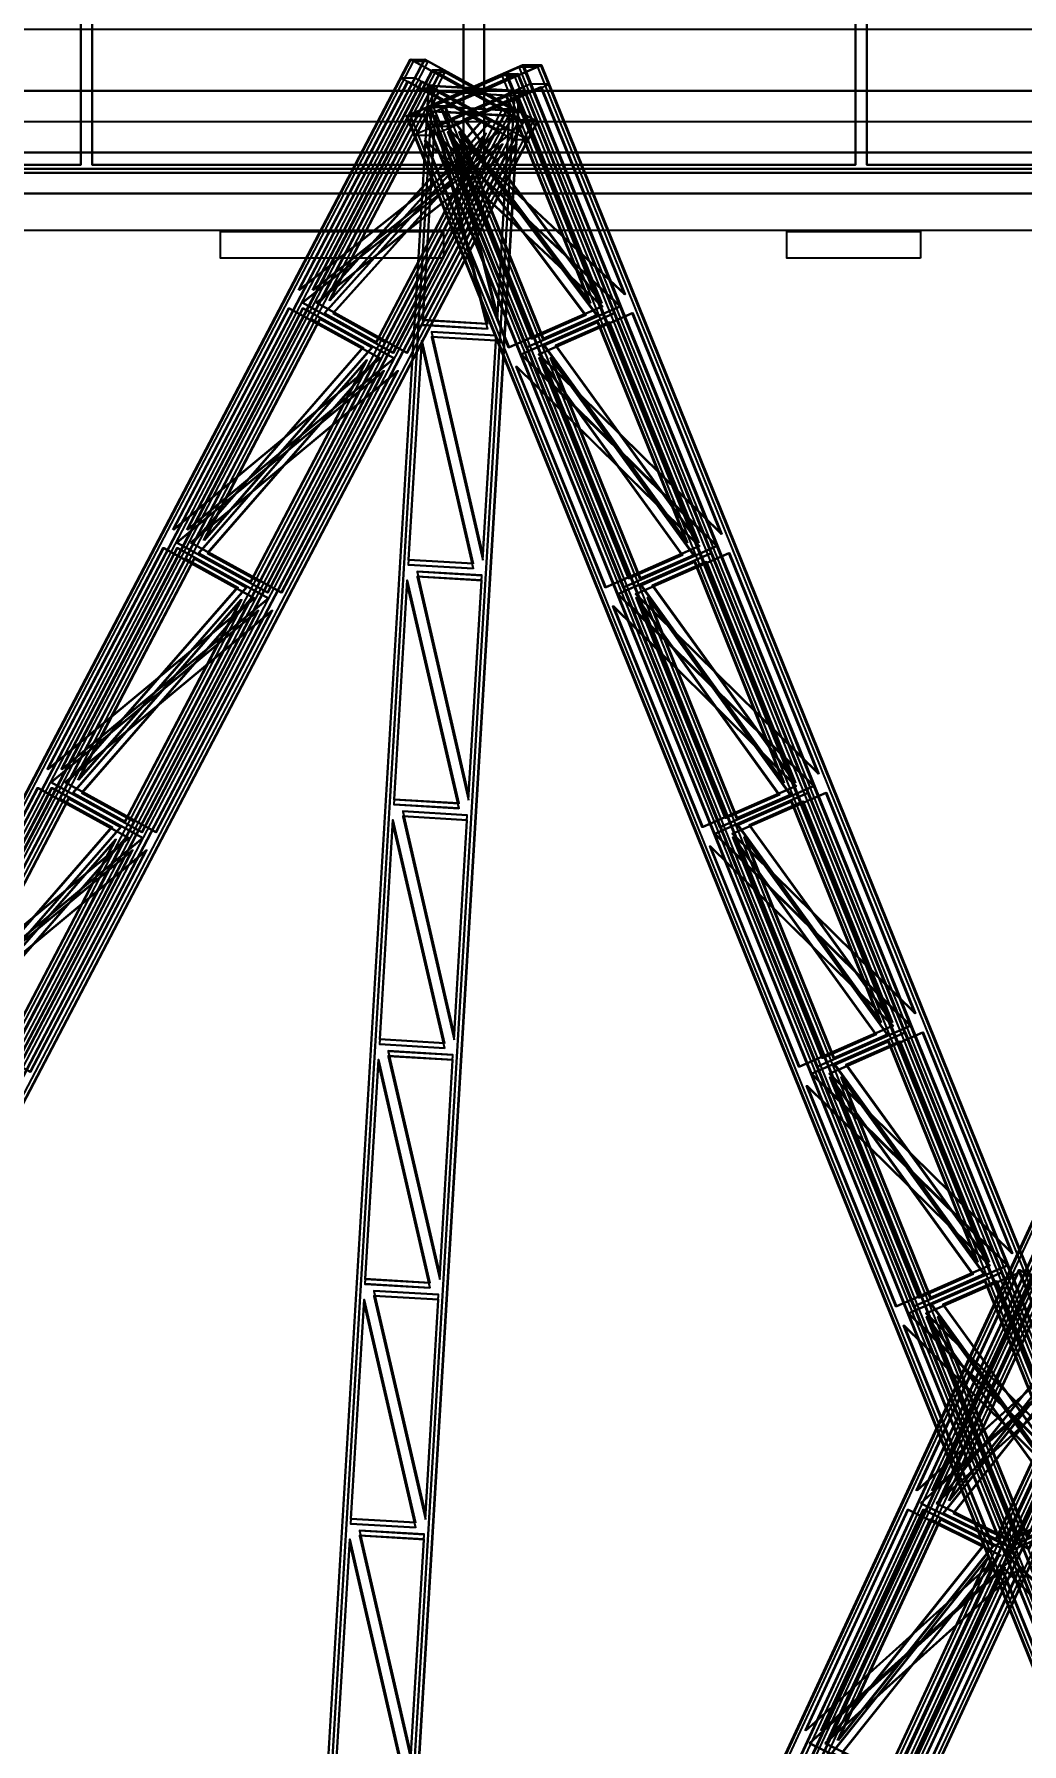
# Model space of a CAD drawing. Header units: millimetres. Extents: x -84906 to 117550, y -3000 to 338000.
# Drawn here: x -7790 to -2987, y 111956 to 120275 of the extents above; entities that cross this region are included whole.
import ezdxf

# ---------------------------------------------------------------- set-up
doc = ezdxf.new("R2010")
doc.units = ezdxf.units.MM
for name, color, linetype, lineweight in [('D-STR-DECK', 7, 'Continuous', 25), ('D-STR-DIM', 7, 'Continuous', 13), ('D-STR-STRC', 7, 'Continuous', 25)]:
    doc.layers.add(name, color=color, linetype=linetype, lineweight=lineweight)
doc.styles.add('OpenSansCondensed-Light', font='OpenSansCondensed-Light.ttf')
doc.styles.add('TOWER_UNICODE', font='Arial Unicode.ttf')
doc.dimstyles.new('EZDXF', dxfattribs={"dimtxt": 0.25, "dimasz": 0.175, "dimexe": 0.375, "dimexo": 0.125, "dimgap": 0.1, "dimtad": 1, "dimlfac": 100, "dimzin": 12, "dimdsep": 46, "dimtxsty": 'OpenSansCondensed-Light', "dimblk": 'ARCHTICK', "dimcen": 2.5, "dimazin": 3, "dimtfac": 0.5, "dimtmove": 2, "dimatfit": 3})

# ---------------------------------------------------------------- blocks, each defined once
blk = doc.blocks.new('_ARCHTICK')
at = {"color": 0, "linetype": 'BYBLOCK', "const_width": 0.15}
blk.add_lwpolyline([(-0.5, -0.5), (0.5, 0.5)], dxfattribs=at)

msp = doc.modelspace()

# ---------------------------------------------------------------- linework, layer by layer
at = {"layer": 'D-STR-DECK'}
for points in [[(-11014.6, 119500), (-11070, 120300), (11070, 120300), (11014.6, 119500)], [(-11014.6, 119500), (-11070, 120300), (11070, 120300), (11014.6, 119500)], [(-13297.5, 119700), (-13297.5, 120000), (13297.5, 120000), (13297.5, 119700)], [(-13297.5, 119700), (-13297.5, 120000), (13297.5, 120000), (13297.5, 119700)], [(-13297.5, 119700), (4700, 119700), (4700, 120000), (-13297.5, 120000)], [(-11014.6, 119500), (-11014.6, 119850), (11014.6, 119850), (11014.6, 119500)], [(-11014.6, 119500), (-11014.6, 119850), (11014.6, 119850), (11014.6, 119500)], [(-11014.6, 119320), (-11014.6, 119500), (11014.6, 119500), (11014.6, 119320)], [(-11014.6, 119320), (-11014.6, 119500), (11014.6, 119500), (11014.6, 119320)], [(-5799.3, 119185), (-6884.2, 119185), (-6884.2, 119315), (-5799.3, 119315)], [(-5799.3, 119185), (-6884.2, 119185), (-6884.2, 119315), (-5799.3, 119315)], [(-3479.6, 119185), (-4130.5, 119185), (-4130.5, 119315), (-3479.6, 119315)], [(-3479.6, 119185), (-4130.5, 119185), (-4130.5, 119315), (-3479.6, 119315)]]:
    msp.add_lwpolyline(points, close=True, dxfattribs=at)
at = {"layer": 'D-STR-STRC'}
for points in [[(-11303.4, 120400), (-11303.4, 119600), (11303.4, 119600), (11303.4, 120400)], [(11303.4, 120400), (11303.4, 119600), (-11303.4, 119600), (-11303.4, 120400)], [(-5701.7, 120400), (-5701.7, 120400), (-5701.7, 119600), (-5701.7, 119600)], [(-5701.7, 120400), (-5701.7, 120400), (-5701.7, 119600), (-5701.7, 119600)], [(-5601.7, 120400), (-5601.7, 120400), (-5601.7, 119600), (-5601.7, 119600)], [(-5601.7, 120400), (-5601.7, 120400), (-5601.7, 119600), (-5601.7, 119600)], [(-9392, 120360), (-9392, 119640), (-7563.1, 119640), (-7563.1, 120360)], [(-7563.1, 120360), (-7563.1, 119640), (-9392, 119640), (-9392, 120360)], [(-7508.1, 120360), (-7508.1, 119640), (-5701.7, 119640), (-5701.7, 120360)], [(-5701.7, 120360), (-5701.7, 119640), (-7508.1, 119640), (-7508.1, 120360)], [(-5601.7, 120360), (-5601.7, 119640), (-3795.3, 119640), (-3795.3, 120360)], [(-3795.3, 120360), (-3795.3, 119640), (-5601.7, 119640), (-5601.7, 120360)], [(-3740.3, 120360), (-3740.3, 119640), (-1911.4, 119640), (-1911.4, 120360)], [(-1911.4, 120360), (-1911.4, 119640), (-3740.3, 119640), (-3740.3, 120360)], [(-13294.4, 106151.5), (-12744.9, 105848.5), (-5412.7, 119848.5), (-5962.2, 120151.5)], [(-13290.9, 106151.5), (-12741.3, 105848.5), (-5409.1, 119848.5), (-5958.6, 120151.5)], [(-13226.5, 106151.5), (-12677, 105848.5), (-5344.8, 119848.5), (-5894.3, 120151.5)], [(-13222.9, 106151.5), (-12673.4, 105848.5), (-5341.2, 119848.5), (-5890.7, 120151.5)], [(-6811.4, 106138.2), (-6252.7, 105861.8), (239.3, 119861.8), (-319.5, 120138.2)], [(-6807.4, 106138.2), (-6248.7, 105861.8), (243.3, 119861.8), (-315.5, 120138.2)], [(-6735.3, 106138.2), (-6176.5, 105861.8), (315.5, 119861.8), (-243.3, 120138.2)], [(-6731.3, 106138.2), (-6172.5, 105861.8), (319.5, 119861.8), (-239.3, 120138.2)], [(-5962.2, 120151.5), (-5890.7, 120151.5), (-5873.6, 120142), (-5945, 120142)], [(-5962.2, 120151.5), (-5890.7, 120151.5), (-5341.2, 119848.5), (-5412.7, 119848.5)], [(-13187.7, 106099.4), (-12827.1, 105900.6), (-5494.9, 119900.6), (-5855.5, 120099.4)], [(-13184.1, 106099.4), (-12823.5, 105900.6), (-5491.3, 119900.6), (-5851.9, 120099.4)], [(-13144.4, 106099.4), (-12783.7, 105900.6), (-5451.5, 119900.6), (-5812.1, 120099.4)], [(-13140.8, 106099.4), (-12780.2, 105900.6), (-5447.9, 119900.6), (-5808.6, 120099.4)], [(-6701.6, 106090.7), (-6334.9, 105909.3), (157, 119909.3), (-209.7, 120090.7)], [(-6697.6, 106090.7), (-6330.9, 105909.3), (161, 119909.3), (-205.7, 120090.7)], [(-6653, 106090.7), (-6286.3, 105909.3), (205.7, 119909.3), (-161, 120090.7)], [(-6649, 106090.7), (-6282.3, 105909.3), (209.7, 119909.3), (-157, 120090.7)], [(-6008.4, 120063.4), (-5936.9, 120063.4), (-5387.3, 119760.5), (-5458.8, 119760.5)], [(237.1, 106124.2), (-328.3, 105875.8), (-5980, 119875.8), (-5414.6, 120124.2)], [(-5323.4, 120124.2), (-5414.6, 120124.2), (-5980, 119875.8), (-5888.8, 119875.8)], [(241.6, 106124.2), (-323.7, 105875.8), (-5975.4, 119875.8), (-5410.1, 120124.2)], [(323.7, 106124.2), (-241.6, 105875.8), (-5893.4, 119875.8), (-5328, 120124.2)], [(328.3, 106124.2), (-237.1, 105875.8), (-5888.8, 119875.8), (-5323.4, 120124.2)], [(155.6, 106081.5), (-215.4, 105918.5), (-5867.1, 119918.5), (-5496.1, 120081.5)], [(-5496.1, 120081.5), (-5436.3, 120081.5), (-5807.3, 119918.5), (-5867.1, 119918.5)], [(160.1, 106081.5), (-210.9, 105918.5), (-5862.6, 119918.5), (-5491.6, 120081.5)], [(-5808.6, 120099.4), (-5855.5, 120099.4), (-5838.3, 120089.9), (-5791.4, 120089.9)], [(-5808.6, 120099.4), (-5855.5, 120099.4), (-5494.9, 119900.6), (-5447.9, 119900.6)], [(210.9, 106081.5), (-160.1, 105918.5), (-5811.9, 119918.5), (-5440.8, 120081.5)], [(215.4, 106081.5), (-155.6, 105918.5), (-5807.3, 119918.5), (-5436.3, 120081.5)], [(-5496.1, 120081.5), (-5436.3, 120081.5), (-5453.9, 120073.7), (-5513.8, 120073.7)], [(-5323.4, 120124.2), (-5414.6, 120124.2), (-5432.3, 120116.4), (-5341.1, 120116.4)], [(-6272.4, 106000.1), (-6711.6, 106026.1), (-5871.3, 120026.1), (-5432.1, 120000.1)], [(-6272.4, 106000.1), (-6711.6, 106026.1), (-5871.3, 120026.1), (-5432.1, 120000.1)], [(-6272.4, 105998.2), (-6711.6, 106024.2), (-5871.3, 120024.2), (-5432.1, 119998.2)], [(-6272.4, 105998.2), (-6711.6, 106024.2), (-5871.3, 120024.2), (-5432.1, 119998.2)], [(-6272.4, 105975.8), (-6711.6, 106001.8), (-5871.3, 120001.8), (-5432.1, 119975.8)], [(-6272.4, 105975.8), (-6711.6, 106001.8), (-5871.3, 120001.8), (-5432.1, 119975.8)], [(-6272.4, 105973.9), (-6711.6, 105999.9), (-5871.3, 119999.9), (-5432.1, 119973.9)], [(-6272.4, 105973.9), (-6711.6, 105999.9), (-5871.3, 119999.9), (-5432.1, 119973.9)], [(-6505.4, 119029.7), (-5974, 120044.4), (-5531.8, 119800.7)], [(-6501.9, 119029.7), (-5970.4, 120044.4), (-5528.2, 119800.7)], [(-6437.5, 119029.7), (-5906.1, 120044.4), (-5463.9, 119800.7)], [(-6434, 119029.7), (-5902.5, 120044.4), (-5460.3, 119800.7)], [(-6398.7, 118977.7), (-5867.3, 119992.4), (-5614, 119852.7)], [(-6395.1, 118977.7), (-5863.7, 119992.4), (-5610.4, 119852.7)], [(-6355.4, 118977.7), (-5823.9, 119992.4), (-5570.6, 119852.7)], [(-6351.8, 118977.7), (-5820.4, 119992.4), (-5567.1, 119852.7)], [(-5286.2, 120032), (-5377.4, 120032), (-5942.8, 119783.6), (-5851.6, 119783.6)], [(-5854.7, 120011.3), (-5901.6, 120011.3), (-5541, 119812.5), (-5494.1, 119812.5)], [(-5851.4, 120024.9), (-5851.4, 119998.7), (-5871.3, 119999.9), (-5871.3, 120026.1)], [(-5432.1, 120000.1), (-5432.1, 119973.9), (-5871.3, 119999.9), (-5871.3, 120026.1)], [(-5851.4, 119998.7), (-5851.4, 120024.9), (-5871.3, 120026.1), (-5871.3, 119999.9)], [(-5432.1, 119973.9), (-5432.1, 120000.1), (-5871.3, 120026.1), (-5871.3, 119999.9)], [(-5006, 119008.8), (-5412.8, 120016.5), (-5867.7, 119816.6)], [(-5001.4, 119008.8), (-5408.2, 120016.5), (-5863.1, 119816.6)], [(-5458.9, 119989.3), (-5399.1, 119989.3), (-5770.1, 119826.3), (-5829.9, 119826.3)], [(-4919.3, 119008.8), (-5326.1, 120016.5), (-5781.1, 119816.6)], [(-4914.8, 119008.8), (-5321.6, 120016.5), (-5776.5, 119816.6)], [(-5087.5, 118966.1), (-5494.3, 119973.8), (-5754.9, 119859.3)], [(-5082.9, 118966.1), (-5489.7, 119973.8), (-5750.3, 119859.3)], [(-5032.2, 118966.1), (-5439, 119973.8), (-5699.6, 119859.3)], [(-5027.6, 118966.1), (-5434.4, 119973.8), (-5695, 119859.3)], [(-5432.1, 120000.1), (-5432.1, 119973.9), (-5452.1, 119975.1), (-5452.1, 120001.3)], [(-5432.1, 119973.9), (-5432.1, 120000.1), (-5452.1, 120001.3), (-5452.1, 119975.1)], [(-5871.1, 119883.6), (-5962.3, 119883.6), (-5980, 119875.8), (-5888.8, 119875.8)], [(-5585.3, 118865.7), (-5899.8, 118884.3), (-5840, 119880)], [(-5585.3, 118865.7), (-5899.8, 118884.3), (-5840, 119880)], [(-5438.1, 119901), (-5438.1, 119874.8), (-5877.3, 119900.8), (-5877.3, 119927)], [(-5438.1, 119874.8), (-5438.1, 119901), (-5877.3, 119927), (-5877.3, 119900.8)], [(-5849.5, 119926.3), (-5789.6, 119926.3), (-5807.3, 119918.5), (-5867.1, 119918.5)], [(-5537.7, 118907.7), (-5478, 119903.4), (-5792.4, 119922)], [(-5537.7, 118907.7), (-5478, 119903.4), (-5792.4, 119922)], [(-5537.7, 118905.8), (-5478, 119901.5), (-5792.4, 119920.1)], [(-5537.7, 118905.8), (-5478, 119901.5), (-5792.4, 119920.1)], [(-5537.7, 118883.4), (-5478, 119879.1), (-5792.4, 119897.7)], [(-5537.7, 118883.4), (-5478, 119879.1), (-5792.4, 119897.7)], [(-5537.7, 118881.4), (-5478, 119877.1), (-5792.4, 119895.8)], [(-5537.7, 118881.4), (-5478, 119877.1), (-5792.4, 119895.8)], [(-5465.1, 119910.1), (-5512, 119910.1), (-5494.9, 119900.6), (-5447.9, 119900.6)], [(-5585.3, 118863.8), (-5899.8, 118882.4), (-5840, 119878.1)], [(-5585.3, 118863.8), (-5899.8, 118882.4), (-5840, 119878.1)], [(-5585.3, 118841.4), (-5899.8, 118860), (-5840, 119855.7)], [(-5585.3, 118841.4), (-5899.8, 118860), (-5840, 119855.7)], [(-5585.3, 118839.5), (-5899.8, 118858.1), (-5840, 119853.8)], [(-5585.3, 118839.5), (-5899.8, 118858.1), (-5840, 119853.8)], [(-5110.5, 118907.2), (-5371.1, 118792.7), (-5777.9, 119800.4)], [(-5105.9, 118907.2), (-5366.5, 118792.7), (-5773.3, 119800.4)], [(-5055.2, 118907.2), (-5315.8, 118792.7), (-5722.6, 119800.4)], [(-5050.6, 118907.2), (-5311.2, 118792.7), (-5718, 119800.4)], [(-5429.9, 119858), (-5358.4, 119858), (-5341.2, 119848.5), (-5412.7, 119848.5)], [(-6487.6, 118968.8), (-6045.4, 118725), (-5513.9, 119739.7)], [(-6484, 118968.8), (-6041.8, 118725), (-5510.4, 119739.7)], [(-6419.7, 118968.8), (-5977.5, 118725), (-5446, 119739.7)], [(-6416.1, 118968.8), (-5973.9, 118725), (-5442.4, 119739.7)], [(-6380.8, 118916.7), (-6127.5, 118777.1), (-5596.1, 119791.8)], [(-6377.3, 118916.7), (-6124, 118777.1), (-5592.5, 119791.8)], [(-6337.5, 118916.7), (-6084.2, 118777.1), (-5552.8, 119791.8)], [(-6333.9, 118916.7), (-6080.6, 118777.1), (-5549.2, 119791.8)], [(-5029, 118949.9), (-5483.9, 118750), (-5890.7, 119757.7)], [(-5024.4, 118949.9), (-5479.4, 118750), (-5886.2, 119757.7)], [(-4942.3, 118949.9), (-5397.3, 118750), (-5804.1, 119757.7)], [(-4937.8, 118949.9), (-5392.7, 118750), (-5799.5, 119757.7)], [(-7116.5, 117863.1), (-6551.6, 118941.6), (-6109.4, 118697.9)], [(-7112.9, 117863.1), (-6548, 118941.6), (-6105.8, 118697.9)], [(-7048.5, 117863.1), (-6483.7, 118941.6), (-6041.5, 118697.9)], [(-7045, 117863.1), (-6480.1, 118941.6), (-6037.9, 118697.9)], [(-7009.7, 117811), (-6444.8, 118889.6), (-6191.5, 118749.9)], [(-7006.2, 117811), (-6441.3, 118889.6), (-6188, 118749.9)], [(-6966.4, 117811), (-6401.5, 118889.6), (-6148.2, 118749.9)], [(-6962.8, 117811), (-6397.9, 118889.6), (-6144.6, 118749.9)], [(-4535, 117842.2), (-4968.8, 118916.7), (-5423.7, 118716.8)], [(-4530.4, 117842.2), (-4964.2, 118916.7), (-5419.1, 118716.8)], [(-4448.3, 117842.2), (-4882.1, 118916.7), (-5337.1, 118716.8)], [(-4443.8, 117842.2), (-4877.6, 118916.7), (-5332.5, 118716.8)], [(-5607.8, 117741), (-5543.7, 118808.6), (-5858.1, 118827.2)], [(-5607.8, 117741), (-5543.7, 118808.6), (-5858.1, 118827.2)], [(-5607.8, 117739.1), (-5543.7, 118806.6), (-5858.1, 118825.3)], [(-5607.8, 117739.1), (-5543.7, 118806.6), (-5858.1, 118825.3)], [(-5607.8, 117716.7), (-5543.7, 118784.2), (-5858.1, 118802.8)], [(-5607.8, 117716.7), (-5543.7, 118784.2), (-5858.1, 118802.8)], [(-5607.8, 117714.8), (-5543.7, 118782.3), (-5858.1, 118800.9)], [(-5607.8, 117714.8), (-5543.7, 118782.3), (-5858.1, 118800.9)], [(-4616.5, 117799.5), (-5050.3, 118874), (-5310.9, 118759.5)], [(-4611.9, 117799.5), (-5045.7, 118874), (-5306.3, 118759.5)], [(-4561.2, 117799.5), (-4995, 118874), (-5255.6, 118759.5)], [(-4556.6, 117799.5), (-4990.4, 118874), (-5251, 118759.5)], [(-5655.4, 117699.1), (-5969.8, 117717.7), (-5905.7, 118785.2)], [(-5655.4, 117699.1), (-5969.8, 117717.7), (-5905.7, 118785.2)], [(-5655.4, 117697.2), (-5969.8, 117715.8), (-5905.7, 118783.3)], [(-5655.4, 117697.2), (-5969.8, 117715.8), (-5905.7, 118783.3)], [(-5655.4, 117674.7), (-5969.8, 117693.4), (-5905.7, 118760.9)], [(-5655.4, 117674.7), (-5969.8, 117693.4), (-5905.7, 118760.9)], [(-5655.4, 117672.8), (-5969.8, 117691.4), (-5905.7, 118759)], [(-5655.4, 117672.8), (-5969.8, 117691.4), (-5905.7, 118759)], [(-7098.6, 117802.1), (-6656.4, 117558.4), (-6091.5, 118636.9)], [(-7095, 117802.1), (-6652.8, 117558.4), (-6087.9, 118636.9)], [(-7030.7, 117802.1), (-6588.5, 117558.4), (-6023.6, 118636.9)], [(-7027.1, 117802.1), (-6584.9, 117558.4), (-6020, 118636.9)], [(-6991.8, 117750.1), (-6738.6, 117610.4), (-6173.7, 118689)], [(-6988.3, 117750.1), (-6735, 117610.4), (-6170.1, 118689)], [(-6948.5, 117750.1), (-6695.2, 117610.4), (-6130.3, 118689)], [(-6944.9, 117750.1), (-6691.6, 117610.4), (-6126.8, 118689)], [(-4558, 117783.2), (-5012.9, 117583.3), (-5446.7, 118657.8)], [(-4553.4, 117783.2), (-5008.4, 117583.3), (-5442.2, 118657.8)], [(-4471.4, 117783.2), (-4926.3, 117583.3), (-5360.1, 118657.8)], [(-4466.8, 117783.2), (-4921.7, 117583.3), (-5355.5, 118657.8)], [(-4639.5, 117740.5), (-4900.1, 117626), (-5333.9, 118700.5)], [(-4634.9, 117740.5), (-4895.5, 117626), (-5329.3, 118700.5)], [(-4584.2, 117740.5), (-4844.8, 117626), (-5278.6, 118700.5)], [(-4579.6, 117740.5), (-4840.2, 117626), (-5274, 118700.5)], [(-7727.5, 116696.4), (-7162.6, 117775), (-6720.4, 117531.2)], [(-7723.9, 116696.4), (-7159, 117775), (-6716.8, 117531.2)], [(-7659.6, 116696.4), (-7094.7, 117775), (-6652.5, 117531.2)], [(-7656, 116696.4), (-7091.1, 117775), (-6648.9, 117531.2)], [(-7620.7, 116644.3), (-7055.9, 117722.9), (-6802.6, 117583.3)], [(-7617.2, 116644.3), (-7052.3, 117722.9), (-6799, 117583.3)], [(-7577.4, 116644.3), (-7012.5, 117722.9), (-6759.2, 117583.3)], [(-7573.8, 116644.3), (-7008.9, 117722.9), (-6755.7, 117583.3)], [(-4064, 116675.5), (-4497.8, 117750), (-4952.7, 117550.1)], [(-4059.5, 116675.5), (-4493.2, 117750), (-4948.2, 117550.1)], [(-3977.4, 116675.5), (-4411.1, 117750), (-4866.1, 117550.1)], [(-3972.8, 116675.5), (-4406.6, 117750), (-4861.5, 117550.1)], [(-5677.8, 116574.3), (-5613.7, 117641.9), (-5928.2, 117660.5)], [(-5677.8, 116574.3), (-5613.7, 117641.9), (-5928.2, 117660.5)], [(-5677.8, 116572.4), (-5613.7, 117640), (-5928.2, 117658.6)], [(-5677.8, 116572.4), (-5613.7, 117640), (-5928.2, 117658.6)], [(-5677.8, 116550), (-5613.7, 117617.6), (-5928.2, 117636.2)], [(-5677.8, 116550), (-5613.7, 117617.6), (-5928.2, 117636.2)], [(-5677.8, 116548.1), (-5613.7, 117615.7), (-5928.2, 117634.3)], [(-5677.8, 116548.1), (-5613.7, 117615.7), (-5928.2, 117634.3)], [(-4145.5, 116632.8), (-4579.3, 117707.3), (-4839.9, 117592.8)], [(-4141, 116632.8), (-4574.7, 117707.3), (-4835.3, 117592.8)], [(-4090.2, 116632.8), (-4524, 117707.3), (-4784.6, 117592.8)], [(-4085.7, 116632.8), (-4519.4, 117707.3), (-4780, 117592.8)], [(-5725.4, 116532.4), (-6039.8, 116551), (-5975.7, 117618.6)], [(-5725.4, 116532.4), (-6039.8, 116551), (-5975.7, 117618.6)], [(-5725.4, 116530.5), (-6039.8, 116549.1), (-5975.7, 117616.6)], [(-5725.4, 116530.5), (-6039.8, 116549.1), (-5975.7, 117616.6)], [(-5725.4, 116508.1), (-6039.8, 116526.7), (-5975.7, 117594.2)], [(-5725.4, 116508.1), (-6039.8, 116526.7), (-5975.7, 117594.2)], [(-5725.4, 116506.2), (-6039.8, 116524.8), (-5975.7, 117592.3)], [(-5725.4, 116506.2), (-6039.8, 116524.8), (-5975.7, 117592.3)], [(-7709.6, 116635.5), (-7267.4, 116391.7), (-6702.5, 117470.3)], [(-7706, 116635.5), (-7263.8, 116391.7), (-6699, 117470.3)], [(-7641.7, 116635.5), (-7199.5, 116391.7), (-6634.6, 117470.3)], [(-7638.1, 116635.5), (-7195.9, 116391.7), (-6631, 117470.3)], [(-7602.9, 116583.4), (-7349.6, 116443.8), (-6784.7, 117522.3)], [(-7599.3, 116583.4), (-7346, 116443.8), (-6781.1, 117522.3)], [(-7559.5, 116583.4), (-7306.2, 116443.8), (-6741.3, 117522.3)], [(-7556, 116583.4), (-7302.7, 116443.8), (-6737.8, 117522.3)], [(-4087, 116616.6), (-4542, 116416.7), (-4975.7, 117491.2)], [(-4082.5, 116616.6), (-4537.4, 116416.7), (-4971.2, 117491.2)], [(-4000.4, 116616.6), (-4455.3, 116416.7), (-4889.1, 117491.2)], [(-3995.8, 116616.6), (-4450.8, 116416.7), (-4884.5, 117491.2)], [(-4168.5, 116573.9), (-4429.1, 116459.4), (-4862.9, 117533.9)], [(-4164, 116573.9), (-4424.6, 116459.4), (-4858.3, 117533.9)], [(-4113.2, 116573.9), (-4373.8, 116459.4), (-4807.6, 117533.9)], [(-4108.7, 116573.9), (-4369.3, 116459.4), (-4803, 117533.9)], [(-8338.5, 115529.7), (-7773.6, 116608.3), (-7331.4, 116364.5)], [(-8334.9, 115529.7), (-7770, 116608.3), (-7327.8, 116364.5)], [(-8270.6, 115529.7), (-7705.7, 116608.3), (-7263.5, 116364.5)], [(-8267, 115529.7), (-7702.1, 116608.3), (-7259.9, 116364.5)], [(-8231.8, 115477.7), (-7666.9, 116556.2), (-7413.6, 116416.6)], [(-8228.2, 115477.7), (-7663.3, 116556.2), (-7410, 116416.6)], [(-8188.4, 115477.7), (-7623.5, 116556.2), (-7370.2, 116416.6)], [(-8184.8, 115477.7), (-7620, 116556.2), (-7366.7, 116416.6)], [(-3593, 115508.8), (-4026.8, 116583.3), (-4481.7, 116383.4)], [(-3588.5, 115508.8), (-4022.3, 116583.3), (-4477.2, 116383.4)], [(-3506.4, 115508.8), (-3940.2, 116583.3), (-4395.1, 116383.4)], [(-3501.8, 115508.8), (-3935.6, 116583.3), (-4390.5, 116383.4)], [(-5747.8, 115407.7), (-5683.7, 116475.2), (-5998.2, 116493.8)], [(-5747.8, 115407.7), (-5683.7, 116475.2), (-5998.2, 116493.8)], [(-5747.8, 115405.8), (-5683.7, 116473.3), (-5998.2, 116491.9)], [(-5747.8, 115405.8), (-5683.7, 116473.3), (-5998.2, 116491.9)], [(-5747.8, 115383.4), (-5683.7, 116450.9), (-5998.2, 116469.5)], [(-5747.8, 115383.4), (-5683.7, 116450.9), (-5998.2, 116469.5)], [(-3674.5, 115466.1), (-4108.3, 116540.6), (-4368.9, 116426.1)], [(-3670, 115466.1), (-4103.7, 116540.6), (-4364.3, 116426.1)], [(-3619.2, 115466.1), (-4053, 116540.6), (-4313.6, 116426.1)], [(-3614.7, 115466.1), (-4048.5, 116540.6), (-4309.1, 116426.1)], [(-5795.4, 115365.7), (-6109.8, 115384.3), (-6045.8, 116451.9)], [(-5795.4, 115365.7), (-6109.8, 115384.3), (-6045.8, 116451.9)], [(-5795.4, 115363.8), (-6109.8, 115382.4), (-6045.8, 116450)], [(-5795.4, 115363.8), (-6109.8, 115382.4), (-6045.8, 116450)], [(-5795.4, 115341.4), (-6109.8, 115360), (-6045.8, 116427.6)], [(-5795.4, 115341.4), (-6109.8, 115360), (-6045.8, 116427.6)], [(-5795.4, 115339.5), (-6109.8, 115358.1), (-6045.8, 116425.7)], [(-5795.4, 115339.5), (-6109.8, 115358.1), (-6045.8, 116425.7)], [(-5747.8, 115381.4), (-5683.7, 116449), (-5998.2, 116467.6)], [(-5747.8, 115381.4), (-5683.7, 116449), (-5998.2, 116467.6)], [(-8320.6, 115468.8), (-7878.4, 115225), (-7313.5, 116303.6)], [(-8317, 115468.8), (-7874.9, 115225), (-7310, 116303.6)], [(-8252.7, 115468.8), (-7810.5, 115225), (-7245.6, 116303.6)], [(-8249.1, 115468.8), (-7806.9, 115225), (-7242.1, 116303.6)], [(-8213.9, 115416.7), (-7960.6, 115277.1), (-7395.7, 116355.7)], [(-8210.3, 115416.7), (-7957, 115277.1), (-7392.1, 116355.7)], [(-8170.5, 115416.7), (-7917.2, 115277.1), (-7352.4, 116355.7)], [(-8167, 115416.7), (-7913.7, 115277.1), (-7348.8, 116355.7)], [(-3616, 115449.9), (-4071, 115250), (-4504.8, 116324.5)], [(-3611.5, 115449.9), (-4066.4, 115250), (-4500.2, 116324.5)], [(-3529.4, 115449.9), (-3984.3, 115250), (-4418.1, 116324.5)], [(-3524.8, 115449.9), (-3979.8, 115250), (-4413.6, 116324.5)], [(-3697.5, 115407.2), (-3958.1, 115292.7), (-4391.9, 116367.2)], [(-3693, 115407.2), (-3953.6, 115292.7), (-4387.4, 116367.2)], [(-3642.3, 115407.2), (-3902.8, 115292.7), (-4336.6, 116367.2)], [(-3637.7, 115407.2), (-3898.3, 115292.7), (-4332.1, 116367.2)], [(-3122.1, 114342.2), (-3555.8, 115416.7), (-4010.8, 115216.8)], [(-3117.5, 114342.2), (-3551.3, 115416.7), (-4006.2, 115216.8)], [(-3035.4, 114342.2), (-3469.2, 115416.7), (-3924.1, 115216.8)], [(-3030.9, 114342.2), (-3464.6, 115416.7), (-3919.6, 115216.8)], [(-5817.8, 114241), (-5753.8, 115308.6), (-6068.2, 115327.2)], [(-5817.8, 114241), (-5753.8, 115308.6), (-6068.2, 115327.2)], [(-5817.8, 114239.1), (-5753.8, 115306.6), (-6068.2, 115325.3)], [(-5817.8, 114239.1), (-5753.8, 115306.6), (-6068.2, 115325.3)], [(-3203.6, 114299.5), (-3637.3, 115374), (-3897.9, 115259.5)], [(-3199, 114299.5), (-3632.8, 115374), (-3893.4, 115259.5)], [(-3148.3, 114299.5), (-3582, 115374), (-3842.6, 115259.5)], [(-3143.7, 114299.5), (-3577.5, 115374), (-3838.1, 115259.5)], [(-5865.4, 114199.1), (-6179.9, 114217.7), (-6115.8, 115285.2)], [(-5865.4, 114199.1), (-6179.9, 114217.7), (-6115.8, 115285.2)], [(-5865.4, 114197.2), (-6179.9, 114215.8), (-6115.8, 115283.3)], [(-5865.4, 114197.2), (-6179.9, 114215.8), (-6115.8, 115283.3)], [(-5865.4, 114174.7), (-6179.9, 114193.4), (-6115.8, 115260.9)], [(-5865.4, 114174.7), (-6179.9, 114193.4), (-6115.8, 115260.9)], [(-5865.4, 114172.8), (-6179.9, 114191.4), (-6115.8, 115259)], [(-5865.4, 114172.8), (-6179.9, 114191.4), (-6115.8, 115259)], [(-5817.8, 114216.7), (-5753.8, 115284.2), (-6068.2, 115302.8)], [(-5817.8, 114216.7), (-5753.8, 115284.2), (-6068.2, 115302.8)], [(-5817.8, 114214.8), (-5753.8, 115282.3), (-6068.2, 115300.9)], [(-5817.8, 114214.8), (-5753.8, 115282.3), (-6068.2, 115300.9)], [(-3145.1, 114283.2), (-3600, 114083.3), (-4033.8, 115157.8)], [(-3140.5, 114283.2), (-3595.5, 114083.3), (-4029.2, 115157.8)], [(-3058.4, 114283.2), (-3513.4, 114083.3), (-3947.1, 115157.8)], [(-3053.9, 114283.2), (-3508.8, 114083.3), (-3942.6, 115157.8)], [(-3226.6, 114240.5), (-3487.2, 114126), (-3920.9, 115200.5)], [(-3222, 114240.5), (-3482.6, 114126), (-3916.4, 115200.5)], [(-3171.3, 114240.5), (-3431.9, 114126), (-3865.6, 115200.5)], [(-3166.7, 114240.5), (-3427.3, 114126), (-3861.1, 115200.5)], [(-2651.1, 113175.5), (-3084.9, 114250), (-3539.8, 114050.1)], [(-2646.5, 113175.5), (-3080.3, 114250), (-3535.2, 114050.1)], [(-3500.2, 113186.3), (-3001, 114262.8), (-2551.4, 114040.3)], [(-3496.2, 113186.3), (-2997, 114262.8), (-2547.4, 114040.3)], [(-2564.4, 113175.5), (-2998.2, 114250), (-3453.2, 114050.1)], [(-2559.9, 113175.5), (-2993.7, 114250), (-3448.6, 114050.1)], [(-3424, 113186.3), (-2924.9, 114262.8), (-2475.2, 114040.3)], [(-3420, 113186.3), (-2920.9, 114262.8), (-2471.2, 114040.3)], [(-5887.8, 113074.3), (-5823.8, 114141.9), (-6138.2, 114160.5)], [(-5887.8, 113074.3), (-5823.8, 114141.9), (-6138.2, 114160.5)], [(-5887.8, 113072.4), (-5823.8, 114140), (-6138.2, 114158.6)], [(-5887.8, 113072.4), (-5823.8, 114140), (-6138.2, 114158.6)], [(-2732.6, 113132.8), (-3166.4, 114207.3), (-3427, 114092.8)], [(-2728, 113132.8), (-3161.8, 114207.3), (-3422.4, 114092.8)], [(-3390.4, 113138.8), (-2891.2, 114215.3), (-2633.7, 114087.9)], [(-3386.4, 113138.8), (-2887.2, 114215.3), (-2629.7, 114087.9)], [(-2677.3, 113132.8), (-3111.1, 114207.3), (-3371.7, 114092.8)], [(-2672.7, 113132.8), (-3106.5, 114207.3), (-3367.1, 114092.8)], [(-3341.8, 113138.8), (-2842.6, 114215.3), (-2585, 114087.9)], [(-3337.8, 113138.8), (-2838.6, 114215.3), (-2581, 114087.9)], [(-5935.4, 113032.4), (-6249.9, 113051), (-6185.8, 114118.6)], [(-5935.4, 113032.4), (-6249.9, 113051), (-6185.8, 114118.6)], [(-5935.4, 113030.5), (-6249.9, 113049.1), (-6185.8, 114116.6)], [(-5935.4, 113030.5), (-6249.9, 113049.1), (-6185.8, 114116.6)], [(-5935.4, 113008.1), (-6249.9, 113026.7), (-6185.8, 114094.2)], [(-5935.4, 113008.1), (-6249.9, 113026.7), (-6185.8, 114094.2)], [(-5935.4, 113006.2), (-6249.9, 113024.8), (-6185.8, 114092.3)], [(-5935.4, 113006.2), (-6249.9, 113024.8), (-6185.8, 114092.3)], [(-5887.8, 113050), (-5823.8, 114117.6), (-6138.2, 114136.2)], [(-5887.8, 113050), (-5823.8, 114117.6), (-6138.2, 114136.2)], [(-5887.8, 113048.1), (-5823.8, 114115.7), (-6138.2, 114134.3)], [(-5887.8, 113048.1), (-5823.8, 114115.7), (-6138.2, 114134.3)], [(-2674.1, 113116.6), (-3129, 112916.7), (-3562.8, 113991.2)], [(-2669.5, 113116.6), (-3124.5, 112916.7), (-3558.2, 113991.2)], [(-3479.8, 113126.3), (-3030.1, 112903.8), (-2530.9, 113980.3)], [(-2587.5, 113116.6), (-3042.4, 112916.7), (-3476.2, 113991.2)], [(-3475.7, 113126.3), (-3026.1, 112903.8), (-2526.9, 113980.3)], [(-2582.9, 113116.6), (-3037.8, 112916.7), (-3471.6, 113991.2)], [(-2755.6, 113073.9), (-3016.2, 112959.4), (-3450, 114033.9)], [(-2751, 113073.9), (-3011.6, 112959.4), (-3445.4, 114033.9)], [(-3403.6, 113126.3), (-2953.9, 112903.8), (-2454.8, 113980.3)], [(-3399.6, 113126.3), (-2949.9, 112903.8), (-2450.7, 113980.3)], [(-2700.3, 113073.9), (-2960.9, 112959.4), (-3394.7, 114033.9)], [(-2695.7, 113073.9), (-2956.3, 112959.4), (-3390.1, 114033.9)], [(-3369.9, 113078.8), (-3112.4, 112951.4), (-2613.2, 114027.8)], [(-3365.9, 113078.8), (-3108.4, 112951.4), (-2609.2, 114027.8)], [(-3321.3, 113078.8), (-3063.8, 112951.4), (-2564.6, 114027.8)], [(-3317.3, 113078.8), (-3059.7, 112951.4), (-2560.6, 114027.8)], [(-4041.2, 112019.7), (-3542, 113096.2), (-3092.4, 112873.7)], [(-4037.2, 112019.7), (-3538, 113096.2), (-3088.4, 112873.7)], [(-3965, 112019.7), (-3465.9, 113096.2), (-3016.2, 112873.7)], [(-3961, 112019.7), (-3461.9, 113096.2), (-3012.2, 112873.7)], [(-2180.1, 112008.8), (-2613.9, 113083.3), (-3068.8, 112883.4)], [(-2175.6, 112008.8), (-2609.3, 113083.3), (-3064.3, 112883.4)], [(-5957.9, 111907.7), (-5893.8, 112975.2), (-6208.2, 112993.8)], [(-5957.9, 111907.7), (-5893.8, 112975.2), (-6208.2, 112993.8)], [(-5957.9, 111905.8), (-5893.8, 112973.3), (-6208.2, 112991.9)], [(-5957.9, 111905.8), (-5893.8, 112973.3), (-6208.2, 112991.9)], [(-3931.4, 111972.2), (-3432.2, 113048.6), (-3174.7, 112921.2)], [(-3927.4, 111972.2), (-3428.2, 113048.6), (-3170.6, 112921.2)], [(-3882.8, 111972.2), (-3383.6, 113048.6), (-3126, 112921.2)], [(-3878.8, 111972.2), (-3379.6, 113048.6), (-3122, 112921.2)], [(-6005.5, 111865.7), (-6319.9, 111884.3), (-6255.8, 112951.9)], [(-6005.5, 111865.7), (-6319.9, 111884.3), (-6255.8, 112951.9)], [(-6005.5, 111863.8), (-6319.9, 111882.4), (-6255.8, 112950)], [(-6005.5, 111863.8), (-6319.9, 111882.4), (-6255.8, 112950)], [(-6005.5, 111841.4), (-6319.9, 111860), (-6255.8, 112927.6)], [(-6005.5, 111841.4), (-6319.9, 111860), (-6255.8, 112927.6)], [(-6005.5, 111839.5), (-6319.9, 111858.1), (-6255.8, 112925.7)], [(-6005.5, 111839.5), (-6319.9, 111858.1), (-6255.8, 112925.7)], [(-5957.9, 111883.4), (-5893.8, 112950.9), (-6208.2, 112969.5)], [(-5957.9, 111883.4), (-5893.8, 112950.9), (-6208.2, 112969.5)], [(-5957.9, 111881.4), (-5893.8, 112949), (-6208.2, 112967.6)], [(-5957.9, 111881.4), (-5893.8, 112949), (-6208.2, 112967.6)], [(-4020.8, 111959.7), (-3571.1, 111737.2), (-3071.9, 112813.7)], [(-4016.7, 111959.7), (-3567.1, 111737.2), (-3067.9, 112813.7)], [(-3944.6, 111959.7), (-3494.9, 111737.2), (-2995.7, 112813.7)], [(-3940.6, 111959.7), (-3490.9, 111737.2), (-2991.7, 112813.7)], [(-3910.9, 111912.1), (-3653.4, 111784.7), (-3154.2, 112861.2)], [(-3906.9, 111912.1), (-3649.4, 111784.7), (-3150.2, 112861.2)], [(-3862.3, 111912.1), (-3604.7, 111784.7), (-3105.6, 112861.2)], [(-3858.3, 111912.1), (-3600.7, 111784.7), (-3101.6, 112861.2)], [(-2203.1, 111949.9), (-2658.1, 111750), (-3091.8, 112824.5)], [(-2198.6, 111949.9), (-2653.5, 111750), (-3087.3, 112824.5)], [(-2116.5, 111949.9), (-2571.4, 111750), (-3005.2, 112824.5)], [(-2111.9, 111949.9), (-2566.9, 111750), (-3000.6, 112824.5)]]:
    msp.add_lwpolyline(points, close=True, dxfattribs=at)
for points in [[(-13294.4, 106151.5), (-5962.2, 120151.5)], [(-13277.3, 106142), (-5945, 120142)], [(-13222.9, 106151.5), (-5890.7, 120151.5)], [(-13205.8, 106142), (-5873.6, 120142)], [(-6811.4, 106138.2), (-319.5, 120138.2)], [(-6794, 106129.6), (-302, 120129.6)], [(-6731.3, 106138.2), (-239.3, 120138.2)], [(-6713.8, 106129.6), (-221.8, 120129.6)], [(-6008.4, 120063.4), (-5962.2, 120151.5)], [(-5936.9, 120063.4), (-5890.7, 120151.5)], [(-13187.7, 106099.4), (-5855.5, 120099.4)], [(-13170.5, 106089.9), (-5838.3, 120089.9)], [(-13140.8, 106099.4), (-5808.6, 120099.4)], [(-13123.6, 106089.9), (-5791.4, 120089.9)], [(-6701.6, 106090.7), (-209.7, 120090.7)], [(-6684.2, 106082.1), (-192.2, 120082.1)], [(-6649, 106090.7), (-157, 120090.7)], [(-6631.5, 106082.1), (-139.6, 120082.1)], [(-5901.6, 120011.3), (-5855.5, 120099.4)], [(-5854.7, 120011.3), (-5808.6, 120099.4)], [(137.9, 106073.7), (-5513.8, 120073.7)], [(155.6, 106081.5), (-5496.1, 120081.5)], [(-5458.9, 119989.3), (-5496.1, 120081.5)], [(197.8, 106073.7), (-5453.9, 120073.7)], [(215.4, 106081.5), (-5436.3, 120081.5)], [(-5399.1, 119989.3), (-5436.3, 120081.5)], [(219.4, 106116.4), (-5432.3, 120116.4)], [(237.1, 106124.2), (-5414.6, 120124.2)], [(-5377.4, 120032), (-5414.6, 120124.2)], [(310.6, 106116.4), (-5341.1, 120116.4)], [(328.3, 106124.2), (-5323.4, 120124.2)], [(-5286.2, 120032), (-5323.4, 120124.2)], [(-6711.6, 106026.1), (-5871.3, 120026.1)], [(-6711.6, 106026.1), (-5871.3, 120026.1)], [(-6711.6, 105999.9), (-5871.3, 119999.9)], [(-6711.6, 105999.9), (-5871.3, 119999.9)], [(-6691.6, 106024.9), (-5851.4, 120024.9)], [(-6691.6, 106024.9), (-5851.4, 120024.9)], [(-6691.6, 105998.7), (-5851.4, 119998.7)], [(-6691.6, 105998.7), (-5851.4, 119998.7)], [(-6292.3, 106001.3), (-5452.1, 120001.3)], [(-6292.3, 106001.3), (-5452.1, 120001.3)], [(-6292.3, 105975.1), (-5452.1, 119975.1)], [(-6292.3, 105975.1), (-5452.1, 119975.1)], [(-6272.4, 106000.1), (-5432.1, 120000.1)], [(-6272.4, 106000.1), (-5432.1, 120000.1)], [(-6272.4, 105973.9), (-5432.1, 119973.9)], [(-6272.4, 105973.9), (-5432.1, 119973.9)], [(-5877.3, 119927), (-5871.3, 120026.1)], [(-5877.3, 119927), (-5871.3, 120026.1)], [(-5877.3, 119900.8), (-5871.3, 119999.9)], [(-5877.3, 119900.8), (-5871.3, 119999.9)], [(-5438.1, 119901), (-5432.1, 120000.1)], [(-5438.1, 119901), (-5432.1, 120000.1)], [(-5438.1, 119874.8), (-5432.1, 119973.9)], [(-5438.1, 119874.8), (-5432.1, 119973.9)], [(-12844.2, 105910.1), (-5512, 119910.1)], [(-12827.1, 105900.6), (-5494.9, 119900.6)], [(-12797.3, 105910.1), (-5465.1, 119910.1)], [(-12780.2, 105900.6), (-5447.9, 119900.6)], [(-6352.4, 105917.9), (139.6, 119917.9)], [(-6334.9, 105909.3), (157, 119909.3)], [(-6299.8, 105917.9), (192.2, 119917.9)], [(-6282.3, 105909.3), (209.7, 119909.3)], [(-310.6, 105883.6), (-5962.3, 119883.6)], [(-219.4, 105883.6), (-5871.1, 119883.6)], [(-215.4, 105918.5), (-5867.1, 119918.5)], [(-5829.9, 119826.3), (-5867.1, 119918.5)], [(-197.8, 105926.3), (-5849.5, 119926.3)], [(-155.6, 105918.5), (-5807.3, 119918.5)], [(-5770.1, 119826.3), (-5807.3, 119918.5)], [(-137.9, 105926.3), (-5789.6, 119926.3)], [(-5541, 119812.5), (-5494.9, 119900.6)], [(-5494.1, 119812.5), (-5447.9, 119900.6)], [(-12762.1, 105858), (-5429.9, 119858)], [(-12744.9, 105848.5), (-5412.7, 119848.5)], [(-12690.6, 105858), (-5358.4, 119858)], [(-12673.4, 105848.5), (-5341.2, 119848.5)], [(-6270.1, 105870.4), (221.8, 119870.4)], [(-6252.7, 105861.8), (239.3, 119861.8)], [(-6189.9, 105870.4), (302, 119870.4)], [(-6172.5, 105861.8), (319.5, 119861.8)], [(-328.3, 105875.8), (-5980, 119875.8)], [(-5942.8, 119783.6), (-5980, 119875.8)], [(-237.1, 105875.8), (-5888.8, 119875.8)], [(-5851.6, 119783.6), (-5888.8, 119875.8)], [(-5458.8, 119760.5), (-5412.7, 119848.5)], [(-5387.3, 119760.5), (-5341.2, 119848.5)], [(-11303.4, 119620), (11303.4, 119620)], [(11303.4, 119620), (-11303.4, 119620)], [(-11303.4, 119600), (11303.4, 119600)], [(11303.4, 119600), (-11303.4, 119600)], [(-5701.7, 119600), (-5601.7, 119600)], [(-5601.7, 119600), (-5701.7, 119600)]]:
    msp.add_lwpolyline(points, dxfattribs=at)

# ---------------------------------------------------------------- dimensions: what is measured, and where the dimension line sits
at = {"layer": 'D-STR-DIM'}
msp.add_linear_dim(base=(-79000, 0), p1=(0, 0), p2=(0, 333000), angle=90, dimstyle='EZDXF', override={"dimtxt": 4200, "dimasz": 1875, "dimexe": 1050, "dimexo": 900, "dimgap": 1050, "dimtad": 1, "dimdec": 0, "dimlfac": 1, "dimlunit": 2, "dimtxsty": 'TOWER_UNICODE', "dimclrd": 7, "dimclre": 7, "dimclrt": 7}, dxfattribs=at).render()

doc.saveas('drawing.dxf')
